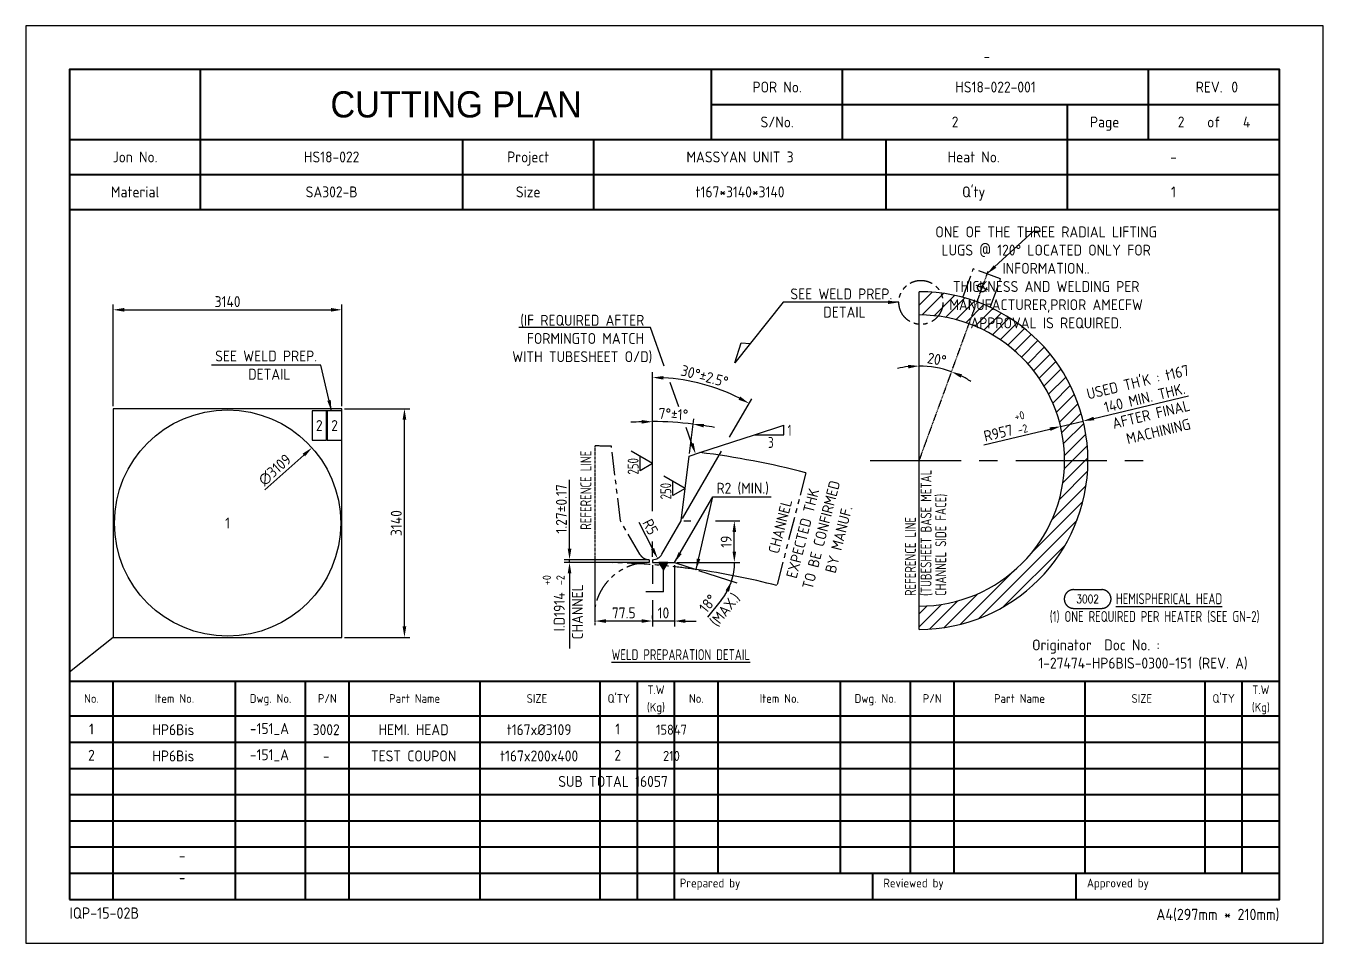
# Model space of a CAD drawing. Header units: millimetres. Extents: x -47360 to 661737, y -45870 to 354580.
# Drawn here: x 20000 to 37820, y 0 to 12600 of the extents above; entities that cross this region are included whole.
import ezdxf
from ezdxf.enums import TextEntityAlignment as Align

# ---------------------------------------------------------------- set-up
doc = ezdxf.new("R2010")
doc.units = ezdxf.units.MM
doc.header["$LTSCALE"] = 10
for name, pattern in [('CENTER', [2, 1.25, -0.25, 0.25, -0.25]), ('CONT', [1, 1, 0]), ('PHANTOM', [63.5, 31.75, -6.35, 6.35, -6.35, 6.35, -6.35])]:
    doc.linetypes.add(name, pattern=pattern)
for name, color, linetype in [('01_1  167xØ3109', 7, 'Continuous'), ('02_2  167x400x200', 7, 'Continuous'), ('11', 2, 'Continuous'), ('12', 1, 'CENTER'), ('12_Ejes principales', 1, 'CENTER'), ('13', 4, 'PHANTOM'), ('15', 7, 'Continuous'), ('GEN-ANN', 7, 'CONT'), ('N01_1  190x3290x3290', 3, 'Continuous'), ('N02_1  167x3140x3140', 3, 'Continuous'), ('T', 2, 'Continuous')]:
    doc.layers.add(name, color=color, linetype=linetype)
doc.layers.add('PAGE', color=9, linetype='Continuous', plot=False)
doc.layers.add('TITLE', color=15, linetype='Continuous', lineweight=40)
doc.styles.add('FRACTION', font='romans.shx', dxfattribs={"bigfont": 'FRACTION.shx'})
doc.styles.get("Standard").update_dxf_attribs({"font": 'isocp2.shx', "bigfont": 'whgtxt.shx'})
doc.dimstyles.new('ISO-25', dxfattribs={"dimscale": 60, "dimtxt": 2.5, "dimasz": 2.5, "dimexe": 1.25, "dimexo": 0.625, "dimtad": 1, "dimdec": 0, "dimdsep": 46, "dimtxsty": 'Standard', "dimcen": 2.5, "dimclrt": 2, "dimadec": 0, "dimazin": 0, "dimtfac": 1, "dimtdec": 0, "dimtmove": 0, "dimatfit": 3, "dimfxl": 1, "dimarcsym": 0})
doc.dimstyles.new('ISO-25 x0.1', dxfattribs={"dimscale": 60, "dimtxt": 2.5, "dimasz": 2.5, "dimexe": 1.25, "dimexo": 0.625, "dimtad": 1, "dimdec": 1, "dimlfac": 0.1, "dimdsep": 46, "dimtxsty": 'Standard', "dimcen": 2.5, "dimclrt": 2, "dimadec": 0, "dimazin": 0, "dimtfac": 1, "dimtdec": 1, "dimtmove": 0, "dimatfit": 3, "dimfxl": 1, "dimarcsym": 0})
doc.dimstyles.new('ISO-25 x0.5', dxfattribs={"dimscale": 60, "dimtxt": 2.5, "dimasz": 2.5, "dimexe": 1.25, "dimexo": 0.625, "dimtad": 1, "dimdec": 1, "dimlfac": 0.5, "dimdsep": 46, "dimtxsty": 'Standard', "dimcen": 2.5, "dimclrt": 2, "dimadec": 0, "dimazin": 0, "dimtfac": 1, "dimtdec": 1, "dimtmove": 0, "dimatfit": 3, "dimfxl": 1, "dimarcsym": 0})

# ---------------------------------------------------------------- blocks, each defined once
blk = doc.blocks.new('CP00')
at = {"layer": 'PAGE'}
blk.add_line((20, 70), (10, 62), dxfattribs=at)
blk.add_lwpolyline([(0, 0), (297, 0), (297, 210), (0, 210)], close=True, dxfattribs=at)
at = {"layer": 'TITLE'}
for p, q in [((40, 184), (40, 200)), ((157, 184), (157, 200)), ((10, 184), (287, 184)), ((10, 168), (287, 168)), ((10, 60), (287, 60)), ((148.5, 16), (287, 16))]:
    blk.add_line(p, q, dxfattribs=at)
at = {"layer": 'TITLE', "color": 8}
for p, q in [((187, 184), (187, 200)), ((257, 184), (257, 192)), ((40, 168), (40, 184)), ((130, 168), (130, 184)), ((238.5, 168), (238.5, 184)), ((10, 176), (287, 176)), ((20, 10), (20, 60)), ((48, 10), (48, 60)), ((64, 10), (64, 60)), ((74, 10), (74, 60)), ((104, 10), (104, 60)), ((131.5, 10), (131.5, 60)), ((140, 10), (140, 60)), ((158.5, 16), (158.5, 60)), ((186.5, 16), (186.5, 60)), ((202.5, 16), (202.5, 60)), ((212.5, 16), (212.5, 60)), ((242.5, 16), (242.5, 60)), ((270, 16), (270, 60)), ((278.5, 16), (278.5, 60)), ((10, 52), (287, 52)), ((10, 46), (287, 46)), ((10, 40), (287, 40)), ((10, 34), (287, 34)), ((10, 28), (287, 28)), ((10, 22), (287, 22)), ((10, 16), (148.5, 16)), ((193.8, 16), (193.8, 10)), ((240.4, 16), (240.4, 10))]:
    blk.add_line(p, q, dxfattribs=at)
at = {"layer": 'TITLE', "color": 9}
for p, q in [((257, 192), (257, 200)), ((157, 192), (287, 192)), ((238.5, 184), (238.5, 192)), ((100, 168), (100, 184)), ((197, 168), (197, 184)), ((148.5, 10), (148.5, 60))]:
    blk.add_line(p, q, dxfattribs=at)
at = {"layer": 'TITLE', "color": 15}
blk.add_lwpolyline([(10, 10), (287, 10), (287, 200), (10, 200)], close=True, dxfattribs=at)
at = {"layer": 'PAGE', "color": 2}
blk.add_attdef('ATT_NESTINGPLANNO', text='', height=2.5, dxfattribs=at).set_placement((220, 203), align=Align.MIDDLE_CENTER)
for tag, p in [('ATT_OWNERITEMNO', (35, 7.09)), ('ATT_PARTNAME', (35, 2.09))]:
    blk.add_attdef(tag, text='', height=2.5, dxfattribs=at).set_placement(p, align=Align.MIDDLE_LEFT)
at = {"layer": 'TITLE', "color": 2}
for s, height, p in [('POR No.', 2.5, (172, 196)), ('S/No.', 2.5, (172, 188)), ('Page', 2.5, (247, 188)), ('of', 2.5, (272, 188)), ('Jon No.', 2.5, (25, 180)), ('Project', 2.5, (115, 180)), ('Heat No.', 2.5, (217, 180)), ('-', 2.5, (262.75, 180)), ('Material', 2.5, (25, 172)), ('Size', 2.5, (115, 172)), ("Q'ty", 2.5, (217, 172)), ('No.', 2, (15, 56)), ('Item No.', 2, (34, 56)), ('Dwg. No.', 2, (56, 56)), ('P/N', 2, (69, 56)), ('Part Name', 2, (89, 56)), ('SIZE', 2, (117, 56)), ("Q'TY", 2, (135.75, 56)), ('T.W', 2, (144.25, 58)), ('No.', 2, (153.5, 56)), ('Item No.', 2, (172.5, 56)), ('Dwg. No.', 2, (194.5, 56)), ('P/N', 2, (207.5, 56)), ('Part Name', 2, (227.5, 56)), ('SIZE', 2, (255.5, 56)), ("Q'TY", 2, (274.25, 56)), ('T.W', 2, (282.75, 58)), ('(Kg)', 2, (144.25, 54)), ('(Kg)', 2, (282.75, 54))]:
    blk.add_text(s, height=height, dxfattribs=at).set_placement(p, align=Align.MIDDLE_CENTER)
blk.add_text('REV.', height=2.5, dxfattribs=at).set_placement((274, 196), align=Align.MIDDLE_RIGHT)
blk.add_text('0', height=2.5, dxfattribs=at).set_placement((276, 196), align=Align.MIDDLE_LEFT)
for s, height, p in [('Prepared by', 2, (149.73, 12.75)), ('Reviewed by', 2, (196.33, 12.75)), ('Approved by', 2, (242.93, 12.75)), ('IQP-15-02B', 2.594, (10, 5.57))]:
    blk.add_text(s, height=height, dxfattribs=at).set_placement(p)
blk.add_text('A4(297mm * 210mm)', height=2.5936, dxfattribs=at).set_placement((287, 5.26), align=Align.RIGHT)
at = {"layer": 'TITLE', "color": 3, "insert": (98.5, 192), "char_height": 6, "width": 59.896, "attachment_point": 5}
blk.add_mtext('{\\fHYHeadLine-Medium|b0|i0|c129|p18;CUTTING PLAN}', dxfattribs=at)
at = {"layer": 'TITLE', "color": 2}
for tag, height, p in [('ATT_PORNO', 2.5, (222, 196)), ('ATT_CUTTINGPLANNO', 2.5, (212.75, 188)), ('ATT_PAGENO', 2.5, (264.5, 188)), ('ATT_PAGESUBTOTAL', 2.5, (279.5, 188)), ('ATT_WONO', 2.5, (70, 180)), ('ATT_PROJECT', 2.5, (163.5, 180)), ('ATT_PORWEIGHT', 2, (278.5, 89)), ('ATT_NETWEIGHT', 2, (278.5, 83)), ('ATT_SAVEWEIGHT', 2, (278.5, 77)), ('ATT_SCRAPWEIGHT', 2, (278.5, 71)), ('ATT_CUTTING', 2, (278.5, 65))]:
    blk.add_attdef(tag, text='', height=height, dxfattribs=at).set_placement(p, align=Align.MIDDLE_CENTER)
at = {"layer": 'TITLE', "color": 3}
for tag, p in [('ATT_MATERIAL', (70, 172)), ('ATT_SIZE', (163.5, 172)), ('ATT_QTY', (262.75, 172))]:
    blk.add_attdef(tag, text='', height=2.5, dxfattribs=at).set_placement(p, align=Align.MIDDLE_CENTER)
blk = doc.blocks.new('*D14')
at = {"color": 0, "lineweight": -2, "transparency": 16777216}
for p, q in [((21200, 7377.5), (21200, 8775)), ((24340, 7377.5), (24340, 8775)), ((21350, 8700), (24190, 8700))]:
    blk.add_line(p, q, dxfattribs=at)
at = {"color": 0, "transparency": 16777216}
for points in [[(21350, 8725), (21350, 8675), (21200, 8700)], [(24190, 8725), (24190, 8675), (24340, 8700)]]:
    blk.add_solid(points, dxfattribs=at)
at = {"layer": 'Defpoints', "color": 0, "transparency": 16777216}
for p in [(24340, 8700), (21200, 7340), (24340, 7340)]:
    blk.add_point(p, dxfattribs=at)
at = {"color": 2, "transparency": 16777216, "insert": (22770, 8812.5), "char_height": 150, "attachment_point": 5}
blk.add_mtext('3140', dxfattribs=at)
blk = doc.blocks.new('*D15')
at = {"color": 0, "lineweight": -2, "transparency": 16777216}
for p, q in [((24377.5, 7340), (25275, 7340)), ((25200, 4350), (25200, 7190)), ((24377.5, 4200), (25275, 4200))]:
    blk.add_line(p, q, dxfattribs=at)
at = {"color": 0, "transparency": 16777216}
for points in [[(25175, 7190), (25225, 7190), (25200, 7340)], [(25175, 4350), (25225, 4350), (25200, 4200)]]:
    blk.add_solid(points, dxfattribs=at)
at = {"layer": 'Defpoints', "color": 0, "transparency": 16777216}
for p in [(24340, 7340), (25200, 7340), (24340, 4200)]:
    blk.add_point(p, dxfattribs=at)
at = {"color": 2, "transparency": 16777216, "insert": (25087.5, 5770), "char_height": 150, "attachment_point": 5, "rotation": 90}
blk.add_mtext('3140', dxfattribs=at)
blk = doc.blocks.new('*D16')
at = {"color": 0, "lineweight": -2, "transparency": 16777216}
blk.add_line((23284, 6229), (23818, 6705), dxfattribs=at)
at = {"color": 0, "transparency": 16777216}
blk.add_solid([(23801, 6724), (23835, 6687), (23930, 6805)], dxfattribs=at)
at = {"layer": 'Defpoints', "color": 0, "transparency": 16777216}
for p in [(23930, 6805), (21610, 4735)]:
    blk.add_point(p, dxfattribs=at)
at = {"color": 2, "transparency": 16777216, "insert": (23420, 6501), "char_height": 150, "attachment_point": 5, "rotation": 41.7481}
blk.add_mtext('∅3109', dxfattribs=at)
blk = doc.blocks.new('$PNBR')
at = {"layer": 'GEN-ANN', "color": 7, "linetype": 'CONT'}
for p, q in [((0.125, 0.125), (0.5, 0.125)), ((0.125, -0.125), (0.5, -0.125))]:
    blk.add_line(p, q, dxfattribs=at)
for centre, start, end in [((0.125, 0), 90, 270), ((0.5, 0), 270, 90)]:
    blk.add_arc(centre, 0.125, start, end, dxfattribs=at)
at = {"layer": 'GEN-ANN', "color": 7, "linetype": 'CONT', "style": 'FRACTION'}
blk.add_attdef('PNB', text='', height=0.0938, dxfattribs=at).set_placement((0.313, -0.046), align=Align.CENTER)
blk = doc.blocks.new('*D17')
at = {"color": 0, "lineweight": -2, "transparency": 16777216}
for start, end in [(96.6219, 103.2437), (70.0002, 90), (56.7565, 63.3783)]:
    blk.add_arc((32270, 6629), 1299, start, end, dxfattribs=at)
at = {"color": 0, "transparency": 16777216}
for points in [[(32118, 7944), (32121, 7894), (32270, 7928)], [(32842, 7767), (32861, 7813), (32714, 7850)]]:
    blk.add_solid(points, dxfattribs=at)
at = {"layer": 'Defpoints', "color": 0, "transparency": 16777216}
for p in [(33214, 9225), (32270, 8949), (32569, 7893), (32270, 6629), (32270, 4309)]:
    blk.add_point(p, dxfattribs=at)
at = {"color": 2, "transparency": 16777216, "insert": (32515, 8019), "char_height": 150, "attachment_point": 5, "rotation": 350.0001}
blk.add_mtext('20°', dxfattribs=at)
blk = doc.blocks.new('*D18')
at = {"color": 0, "lineweight": -2, "transparency": 16777216}
blk.add_line((33158, 6843), (34068, 7062), dxfattribs=at)
at = {"color": 0, "transparency": 16777216}
blk.add_solid([(34062, 7086), (34074, 7037), (34214, 7097)], dxfattribs=at)
at = {"layer": 'Defpoints', "color": 0, "transparency": 16777216}
for p in [(34214, 7097), (32270, 6629)]:
    blk.add_point(p, dxfattribs=at)
at = {"color": 2, "transparency": 16777216, "insert": (33358, 7007), "char_height": 150, "attachment_point": 5, "rotation": 13.5163}
blk.add_mtext('R957', dxfattribs=at)
blk = doc.blocks.new('*D19')
at = {"color": 0, "lineweight": -2, "transparency": 16777216}
for p, q in [((27468, 5417), (27468, 6362)), ((28526, 5267), (27393, 5267)), ((28526, 5229), (27393, 5229)), ((27468, 5229), (27468, 5267)), ((27468, 5079), (27468, 4929))]:
    blk.add_line(p, q, dxfattribs=at)
at = {"color": 0, "transparency": 16777216}
for points in [[(27443, 5417), (27493, 5417), (27468, 5267)], [(27443, 5079), (27493, 5079), (27468, 5229)]]:
    blk.add_solid(points, dxfattribs=at)
at = {"layer": 'Defpoints', "color": 0, "transparency": 16777216}
for p in [(27468, 5267), (28563, 5267), (28563, 5229)]:
    blk.add_point(p, dxfattribs=at)
at = {"color": 2, "transparency": 16777216, "insert": (27356, 5965), "char_height": 150, "attachment_point": 5, "rotation": 90}
blk.add_mtext('{\\A1;1.27%%P0.17}', dxfattribs=at)
blk = doc.blocks.new('*D20')
at = {"color": 0, "lineweight": -2, "transparency": 16777216}
for p, q in [((29039, 5799), (29133, 5799)), ((29474, 5799), (29807, 5799)), ((29732, 5379), (29732, 5649)), ((28943, 5229), (29117, 5229)), ((29342, 5229), (29807, 5229))]:
    blk.add_line(p, q, dxfattribs=at)
at = {"color": 0, "transparency": 16777216}
for points in [[(29707, 5649), (29757, 5649), (29732, 5799)], [(29707, 5379), (29757, 5379), (29732, 5229)]]:
    blk.add_solid(points, dxfattribs=at)
at = {"layer": 'Defpoints', "color": 0, "transparency": 16777216}
for p in [(29002, 5799), (29732, 5799), (28905, 5229)]:
    blk.add_point(p, dxfattribs=at)
at = {"color": 2, "transparency": 16777216, "insert": (29620, 5514), "char_height": 150, "attachment_point": 5, "rotation": 90}
blk.add_mtext('19', dxfattribs=at)
blk = doc.blocks.new('*D21')
at = {"color": 0, "lineweight": -2, "transparency": 16777216}
for p, q in [((28608, 5192), (28608, 4936)), ((28908, 5192), (28908, 4349)), ((28608, 4711), (28608, 4349)), ((28458, 4424), (28308, 4424)), ((28908, 4424), (28608, 4424)), ((29058, 4424), (29208, 4424))]:
    blk.add_line(p, q, dxfattribs=at)
at = {"color": 0, "transparency": 16777216}
for points in [[(28458, 4449), (28458, 4399), (28608, 4424)], [(29058, 4449), (29058, 4399), (28908, 4424)]]:
    blk.add_solid(points, dxfattribs=at)
at = {"layer": 'Defpoints', "color": 0, "transparency": 16777216}
for p in [(28608, 5229), (28908, 5229), (28608, 4424)]:
    blk.add_point(p, dxfattribs=at)
at = {"color": 2, "transparency": 16777216, "insert": (28758, 4536), "char_height": 150, "attachment_point": 5}
blk.add_mtext('10', dxfattribs=at)
blk = doc.blocks.new('*D22')
at = {"color": 0, "lineweight": -2, "transparency": 16777216}
for p, q in [((28608, 5934), (28608, 7238)), ((29116, 6728), (29174, 7204)), ((28608, 5305), (28608, 5516))]:
    blk.add_line(p, q, dxfattribs=at)
for start, end in [(91.8804, 93.7609), (83, 90), (79.2391, 81.1196)]:
    blk.add_arc((28608, 2593), 4571, start, end, dxfattribs=at)
at = {"color": 0, "transparency": 16777216}
for points in [[(28458, 7186), (28459, 7136), (28608, 7163)], [(29310, 7084), (29317, 7133), (29165, 7129)]]:
    blk.add_solid(points, dxfattribs=at)
at = {"layer": 'Defpoints', "color": 0, "transparency": 16777216}
for p in [(28980, 7148), (29111, 6691), (29002, 5799), (28608, 5267), (28608, 5229)]:
    blk.add_point(p, dxfattribs=at)
at = {"color": 2, "transparency": 16777216, "insert": (28894, 7267), "char_height": 150, "attachment_point": 5, "rotation": 356.5}
blk.add_mtext('7°%%P1%%D', dxfattribs=at)
blk = doc.blocks.new('*D23')
at = {"color": 0, "lineweight": -2, "transparency": 16777216}
for p, q in [((28608, 5934), (28608, 7845)), ((29667, 6951), (29972, 7479)), ((29021, 5832), (29554, 6756)), ((28608, 5305), (28608, 5516))]:
    blk.add_line(p, q, dxfattribs=at)
blk.add_arc((28608, 5117), 2653, 63.2405, 86.7595, dxfattribs=at)
at = {"color": 0, "transparency": 16777216}
for points in [[(28758, 7741), (28759, 7790), (28608, 7770)], [(29814, 7508), (29791, 7464), (29935, 7414)]]:
    blk.add_solid(points, dxfattribs=at)
at = {"layer": 'Defpoints', "color": 0, "transparency": 16777216}
for p in [(29516, 7610), (29002, 5799), (28608, 5267), (28608, 5229), (28738, 5342)]:
    blk.add_point(p, dxfattribs=at)
at = {"color": 2, "transparency": 16777216, "insert": (29324, 7788), "char_height": 150, "attachment_point": 5, "rotation": 345}
blk.add_mtext('30°%%P2.5%%D', dxfattribs=at)
blk = doc.blocks.new('*D24')
at = {"color": 0, "lineweight": -2, "transparency": 16777216}
blk.add_line((28418, 5782), (28608, 5417), dxfattribs=at)
at = {"color": 0, "transparency": 16777216}
blk.add_solid([(28630, 5429), (28586, 5406), (28678, 5284)], dxfattribs=at)
at = {"layer": 'Defpoints', "color": 0, "transparency": 16777216}
for p in [(28608, 5417), (28678, 5284)]:
    blk.add_point(p, dxfattribs=at)
at = {"color": 2, "transparency": 16777216, "insert": (28578, 5718), "char_height": 150, "attachment_point": 5, "rotation": 297.6019}
blk.add_mtext('R5', dxfattribs=at)
blk = doc.blocks.new('*D294')
at = {"color": 0, "lineweight": -2, "transparency": 16777216}
for p, q in [((27818, 4461), (27818, 4499)), ((28608, 4461), (28608, 4499)), ((28458, 4424), (27968, 4424))]:
    blk.add_line(p, q, dxfattribs=at)
at = {"color": 0, "transparency": 16777216}
for points in [[(27968, 4449), (27968, 4399), (27818, 4424)], [(28458, 4449), (28458, 4399), (28608, 4424)]]:
    blk.add_solid(points, dxfattribs=at)
at = {"layer": 'Defpoints', "color": 0, "transparency": 16777216}
for p in [(27818, 4424), (27818, 4424), (28608, 4424)]:
    blk.add_point(p, dxfattribs=at)
at = {"color": 2, "transparency": 16777216, "insert": (28213, 4536), "char_height": 150, "attachment_point": 5}
blk.add_mtext('77.5', dxfattribs=at)

msp = doc.modelspace()

# ---------------------------------------------------------------- hatches: boundary and pattern name
at = {"layer": '15', "linetype": 'Continuous'}
h = msp.add_hatch(dxfattribs=at)
h.set_pattern_fill('ANSI31', color=256, scale=1000, style=0)
h.set_pattern_definition([(45, (30205, 689.25), (-88.3883, 88.3883), [])])
h.paths.add_polyline_path([(34589.55, 6629.25), (34269.55, 6629.25, -0.41421356), (32269.55, 4629.25), (32269.55, 4309.25, 0.41421356)])
h.paths.add_polyline_path([(33063.03, 8809.34), (32953.58, 8508.64, -0.31529968), (34269.55, 6629.25), (34589.55, 6629.25, 0.31529968)])
h.paths.add_polyline_path([(33063.03, 8809.34, 0.05496232), (32569, 8929.85, -0.10966948), (32597.4, 8801.92, -0.17129155), (32530.42, 8612.16, -0.05461688), (32953.58, 8508.64)])
h.paths.add_polyline_path([(32569, 8929.85, 0.03236988), (32269.55, 8949.25), (32269.55, 8629.25, -0.03271465), (32530.42, 8612.16, 0.17129155), (32597.4, 8801.92, 0.10966948)])
h.paths.add_polyline_path([(32451.23, 8022.47), (32575.32, 8000.59), (32559.69, 7911.96), (32435.61, 7933.84)], flags=9)
h.paths.add_polyline_path([(34504.18, 7651.25), (35008.37, 7856.26), (35042.28, 7772.89), (34538.08, 7567.87)], flags=9)
h.paths.add_polyline_path([(32839.79, 6974.47), (33595.96, 7281.94), (33629.86, 7198.57), (32873.69, 6891.1)], flags=9)
at = {"layer": '15'}
h = msp.add_hatch(color=256, dxfattribs=at)
h.paths.add_polyline_path([(28758.28, 5121.84), (28758.28, 5229.08), (28696.36, 5229.08)])
h.paths.add_polyline_path([(28758.28, 5121.84), (28758.28, 5229.08), (28820.19, 5229.08)])

# ---------------------------------------------------------------- linework, layer by layer
for p, q in [((29738.74, 7971.63), (29827.54, 8245.32)), ((29827.54, 8245.32), (29951.79, 8237.68)), ((34671.14, 7206.55), (35969.89, 7518.74)), ((34214.15, 7096.7), (34525.29, 7171.49)), ((28945.78, 5229.08), (29809.72, 5229.08)), ((29241.78, 5120.71), (29765.6, 4950.51)), ((27468.48, 4929.08), (27468.48, 4048.6)), ((29551.32, 4709.94), (29362.88, 4476.51))]:
    msp.add_line(p, q)
at = {"elevation": 0}
for points in [[(28770.04, 7924.41), (28580.47, 8455.59), (26771.82, 8455.59)], [(28969.06, 7366.75), (28849.26, 7702.45)], [(29149.56, 6860.99), (29069.58, 7085.12)]]:
    msp.add_lwpolyline(points, dxfattribs=at)
for start, end in [(342, 360), (321.085767, 342), (321.17303, 331.586515)]:
    msp.add_arc((28908.28, 5229.08), 826.45, start, end)
for points in [[(34665.29, 7230.85), (34676.98, 7182.24), (34525.29, 7171.49)], [(29173.11, 6869.4), (29199.98, 6719.72), (29126.02, 6852.59)], [(29612.19, 4845.68), (29658.14, 4825.97), (29694.27, 4973.69)]]:
    msp.add_solid(points)
at = {"layer": '01_1  167xØ3109'}
msp.add_circle((22770, 5770), 1554.5, dxfattribs=at)
at = {"layer": '02_2  167x400x200'}
for points in [[(24130, 7310), (23930, 7310), (23930, 6910), (24130, 6910)], [(24340, 7310), (24140, 7310), (24140, 6910), (24340, 6910)]]:
    msp.add_lwpolyline(points, close=True, dxfattribs=at)
at = {"layer": '11', "color": 3}
for p, q in [((32269.55, 4309.25), (32269.55, 8949.25)), ((28608.28, 5267.18), (28608.28, 5229.08)), ((28608.28, 5229.08), (28908.28, 5229.08)), ((28908.28, 5229.08), (29206.11, 5132.3))]:
    msp.add_line(p, q, dxfattribs=at)
at = {"layer": '11', "ltscale": 50}
msp.add_line((28608.28, 5267.18), (28608.28, 5229.08), dxfattribs=at)
at = {"layer": '11', "color": 3, "elevation": 0}
msp.add_lwpolyline([(28738.18, 5342.17), (29001.97, 5799.08), (29111.48, 6690.96), (29259.8, 6739.16)], dxfattribs=at)
at = {"layer": '11', "color": 3}
for centre, radius, start, end in [((32269.55, 6629.25), 2320, 270, 90), ((32269.55, 6629.25), 2000, 270, 90), ((27818.28, -4770.92), 11600, 75.534445, 82.86142), ((28608.28, 5417.17), 150, 270, 330), ((28905.11, 5209.08), 20, 72, 90), ((29210.62, 5151.87), 20, 252, 262.012505), ((27818.28, -4770.92), 10000, 75.534445, 82.022538)]:
    msp.add_arc(centre, radius, start, end, dxfattribs=at)
at = {"layer": '12'}
for p, q in [((33214.49, 9225.5), (32269.55, 6629.25)), ((33216.18, 8975.69), (33054.14, 9034.69)), ((33106.22, 8928.05), (33164.27, 9087.49))]:
    msp.add_line(p, q, dxfattribs=at)
at = {"layer": '12', "ltscale": 3}
msp.add_line((27818.28, 4368.09), (27818.28, 6829.08), dxfattribs=at)
at = {"layer": '12', "ltscale": 2}
msp.add_line((27818.28, 4543.5), (27818.28, 5229.08), dxfattribs=at)
at = {"layer": '12_Ejes principales', "ltscale": 100}
msp.add_line((31597.4, 6629.25), (35367.98, 6629.25), dxfattribs=at)
at = {"layer": '13'}
for p, q in [((32872.11, 8869.64), (33014.9, 9261.82)), ((33390.76, 9124.97), (33014.9, 9261.82)), ((33247.99, 8732.83), (33390.76, 9124.97)), ((30715.93, 6461.33), (30316.25, 4912.06))]:
    msp.add_line(p, q, dxfattribs=at)
at = {"layer": '13', "elevation": 0}
for points in [[(28433.37, 5342.17), (28169.58, 5799.08), (28043.38, 6826.89)], [(28563.28, 5267.18), (28563.28, 5229.08), (28563.28, 5229.08), (28563.28, 5229.08)]]:
    msp.add_lwpolyline(points, dxfattribs=at)
at = {"layer": '13'}
for centre, radius in [((32295.09, 8801.92), 302.31), ((33134.41, 9005.46), 60)]:
    msp.add_circle(centre, radius, dxfattribs=at)
for centre, radius, start, end in [((27818.28, -4770.92), 11600, 88.888067, 90), ((28563.28, 4469.08), 760, 90, 168.597676), ((27818.28, -4770.92), 10000, 82.022538, 90), ((28563.28, 5417.17), 150, 210, 270)]:
    msp.add_arc(centre, radius, start, end, dxfattribs=at)
at = {"layer": '15'}
for p, q in [((29259.8, 6739.16), (30009.27, 6982.68)), ((30009.27, 6982.68), (30412.47, 7117.08)), ((30009.27, 6982.68), (30412.47, 6982.68)), ((30412.47, 6982.68), (30412.47, 7117.08)), ((28608.28, 6586.33), (28313.08, 6756.76)), ((28439.47, 6488.87), (28439.47, 6683.79)), ((28608.28, 6586.33), (28439.47, 6488.87)), ((29056.72, 6245.02), (28761.53, 6415.45)), ((28887.92, 6147.56), (28887.92, 6342.48)), ((29056.72, 6245.02), (28887.92, 6147.56)), ((28758.28, 4823.69), (28758.28, 5229.08)), ((28758.28, 4823.69), (28514.09, 4823.69))]:
    msp.add_line(p, q, dxfattribs=at)
at = {"layer": '15', "elevation": 0}
msp.add_lwpolyline([(28696.36, 5229.08), (28758.28, 5121.84), (28820.19, 5229.08)], close=True, dxfattribs=at)
at = {"layer": 'N01_1  190x3290x3290'}
msp.add_line((24340, 7310), (23940, 7310), dxfattribs=at)
at = {"layer": 'N02_1  167x3140x3140'}
msp.add_lwpolyline([(21200, 7340), (21200, 4200), (24340, 4200), (24340, 7340)], close=True, dxfattribs=at)

# ---------------------------------------------------------------- block references
ref = msp.add_blockref('CP00', (20000, 0), dxfattribs=dict(xscale=60, yscale=60, zscale=60))
ref.add_attrib('ATT_WONO', 'HS18-022', dxfattribs={"layer": 'TITLE', "color": 2, "height": 150}).set_placement((24200, 10800), align=Align.MIDDLE_CENTER)
ref.add_attrib('ATT_PROJECT', 'MASSYAN UNIT 3', dxfattribs={"layer": 'TITLE', "color": 2, "height": 150}).set_placement((29810, 10800), align=Align.MIDDLE_CENTER)
ref.add_attrib('ATT_PORNO', 'HS18-022-001', dxfattribs={"layer": 'TITLE', "color": 2, "height": 150}).set_placement((33320, 11760), align=Align.MIDDLE_CENTER)
ref.add_attrib('ATT_OWNERITEMNO', '-', dxfattribs={"layer": 'PAGE', "color": 2, "height": 150}).set_placement((22100, 1200), align=Align.MIDDLE_LEFT)
ref.add_attrib('ATT_PARTNAME', '-', dxfattribs={"layer": 'PAGE', "color": 2, "height": 150}).set_placement((22100, 900), align=Align.MIDDLE_LEFT)
ref.add_attrib('ATT_MATERIAL', 'SA302-B', dxfattribs={"layer": 'TITLE', "color": 3, "height": 150}).set_placement((24200, 10320), align=Align.MIDDLE_CENTER)
ref.add_attrib('ATT_SIZE', 't167*3140*3140', dxfattribs={"layer": 'TITLE', "color": 3, "height": 150}).set_placement((29810, 10320), align=Align.MIDDLE_CENTER)
ref.add_attrib('ATT_QTY', '1', dxfattribs={"layer": 'TITLE', "color": 3, "height": 150}).set_placement((35765, 10320), align=Align.MIDDLE_CENTER)
ref.add_attrib('ATT_NESTINGPLANNO', '-', dxfattribs={"layer": 'PAGE', "color": 2, "height": 150}).set_placement((33200, 12180), align=Align.MIDDLE_CENTER)
ref.add_attrib('ATT_CUTTINGPLANNO', '2', dxfattribs={"layer": 'TITLE', "color": 2, "height": 150}).set_placement((32765, 11280), align=Align.MIDDLE_CENTER)
ref.add_attrib('ATT_PAGENO', '2', dxfattribs={"layer": 'TITLE', "color": 2, "height": 150}).set_placement((35870, 11280), align=Align.MIDDLE_CENTER)
ref.add_attrib('ATT_PAGESUBTOTAL', '4', dxfattribs={"layer": 'TITLE', "color": 2, "height": 150}).set_placement((36770, 11280), align=Align.MIDDLE_CENTER)
at = {"layer": 'T'}
ref = msp.add_blockref('$PNBR', (34264.42, 4727.18, -66525511.58), dxfattribs=dict(at, xscale=1028.892542170222, yscale=1028.892542170219, zscale=1028.892542170222))
ref.add_attrib('PNB', '3002', dxfattribs={"layer": '11', "color": 2, "linetype": 'CONT', "height": 112.489, "style": 'FRACTION', "width": 0.8}).set_placement((34585.95, 4670.17, -66525511.58), align=Align.CENTER)

# ---------------------------------------------------------------- texts
at = {"color": 2, "width": 0.8}
for s, p in [('3', (30196.19, 6803.02)), ('1', (30463.31, 6970.28))]:
    msp.add_text(s, height=150, dxfattribs=at).set_placement(p)
for s, p in [('REFERENCE LINE', (27767.58, 5678.54)), ('250', (28416.89, 6436.96)), ('(TUBESHEET BASE METAL', (32441.03, 4768.21)), ('250', (28865.34, 6095.65)), ('CHANNEL SIDE FACE)', (32642.74, 4768.21)), ('REFERENCE LINE', (32226.09, 4768.21))]:
    msp.add_text(s, height=150, rotation=90, dxfattribs=at).set_placement(p)
at = {"color": 2, "char_height": 150, "attachment_point": 5}
for s, insert in [('ONE OF THE THREE RADIAL LIFTING\\PLUGS @ 120° LOCATED ONLY FOR\\PINFORMATION..\\PTHICKNESS AND WELDING PER\\PMANUFACTURER,PRIOR AMECFW\\PAPPROVAL IS REQUIRED.', (34015.66, 9144.94)), ('SEE WELD PREP.\\P DETAIL', (31202.44, 8793.17)), ('(IF REQUIRED AFTER\\P FORMINGTO MATCH \\PWITH TUBESHEET O/D)', (27642.95, 8298.84)), ('SEE WELD PREP.\\P DETAIL', (23300, 7940)), ('R2 (MIN.)', (29846.75, 6241.99))]:
    msp.add_mtext(s, dxfattribs=dict(at, insert=insert))
at = {"color": 2, "attachment_point": 5}
for s, insert, char_height, rotation in [("\\A1;USED TH'K : t167", (35275.37, 7707.35), 150, 13.516315), ('\\A1;140 MIN. THK.', (35367.14, 7489.56), 150, 13.516315), ('\\A1;+0\\P-2', (33671.47, 7152.86), 112.5, 13.516315), ('AFTER FINAL\\P MACHINING', (35486.13, 7141.2), 150, 13.516315), ('EXPECTED THK\\P TO BE CONFIRMED\\P BY MANUF.', (30913.93, 5566.89), 150, 75.534445), ('CHANNEL', (30362.34, 5726.36), 150, 75.534445), ('\\A1;+0\\P-2', (27249.5, 4986.22), 112.5, 90), ('I.D1914\\PCHANNEL', (27451.73, 4550.07), 150, 90), ('(MAX.)', (29608.37, 4575.18), 150, 51.085767), ('18°', (29369.57, 4663.89), 150, 51.085767)]:
    msp.add_mtext(s, dxfattribs=dict(at, insert=insert, char_height=char_height, rotation=rotation))
at = {"layer": 'T', "width": 0.8}
for s, p in [('%%UHEMISPHERICAL HEAD', (34973.9, 4655.47, 66525511.58)), ('%%UWELD PREPARATION DETAIL', (28046.01, 3887.59))]:
    msp.add_text(s, height=150, dxfattribs=at).set_placement(p)
msp.add_text('(1) ONE REQUIRED PER HEATER (SEE GN-2)', height=150, dxfattribs=at).set_placement((35506.07, 4486.58, 66525511.58), align=Align.MIDDLE_CENTER)
at = {"layer": 'T', "color": 2, "char_height": 150, "attachment_point": 5}
for s, insert in [('2', (24030, 7110)), ('2', (24240, 7110)), ('1', (22770, 5770)), ('1', (20900, 2940)), ('HP6Bis', (22025, 2931)), ('-151_A', (23345, 2940)), ('3002', (24125, 2931)), ('HEMI. HEAD', (25325, 2931)), ('t167x%%C3109', (27050, 2931)), ('1', (28130, 2940)), ('{\\H0.91667x;\\C256;15847}', (28868.04, 2931)), ('2', (20900, 2580)), ('HP6Bis', (22025, 2571)), ('-151_A', (23345, 2580)), ('-', (24125, 2571)), ('TEST COUPON', (25325, 2571)), ('t167x200x400', (27050, 2571)), ('2', (28130, 2580)), ('{\\H0.91667x;\\C256;210}', (28868.04, 2571))]:
    msp.add_mtext(s, dxfattribs=dict(at, insert=insert))
at = {"layer": 'T', "insert": (33822.97, 4171.2), "char_height": 150, "width": 3165.0138, "attachment_point": 1}
msp.add_mtext('Originator  Doc No. : \\P 1-27474-HP6BIS-0300-151 (REV. A)', dxfattribs=at)
at = {"layer": 'T', "color": 3, "insert": (28066.15, 2220), "char_height": 150, "attachment_point": 5}
msp.add_mtext('SUB TOTAL 16057', dxfattribs=at)

# ---------------------------------------------------------------- dimensions: what is measured, and where the dimension line sits
dim = msp.add_angular_dim_2l(base=(32569.02, 7892.85), line1=((33214.49, 9225.5), (32269.55, 6629.25)), line2=((32269.55, 4309.25), (32269.55, 8949.25)), dimstyle='ISO-25')
dim.commit()
dim.dimension.update_dxf_attribs({"geometry": '*D17', "text_midpoint": (32514.58, 8018.93)})
dim = msp.add_linear_dim(base=(24340, 8700), p1=(21200, 7340), p2=(24340, 7340), dimstyle='ISO-25')
dim.commit()
dim.dimension.update_dxf_attribs({"geometry": '*D14', "text_midpoint": (22770, 8812.5)})
for base, line1, text, picture, middle in [((29515.5, 7609.77), ((28738.18, 5342.17), (29001.97, 5799.08)), '<>%%P2.5%%D', '*D23', (29323.93, 7788.04)), ((28980.13, 7148.14), ((29001.97, 5799.08), (29111.48, 6690.96)), '<>%%P1%%D', '*D22', (28894.17, 7267.06))]:
    dim = msp.add_angular_dim_2l(base=base, line1=line1, line2=((28608.28, 5267.18), (28608.28, 5229.08)), text=text, dimstyle='ISO-25 x0.1')
    dim.commit()
    dim.dimension.update_dxf_attribs({"geometry": picture, "text_midpoint": middle})
dim = msp.add_linear_dim(base=(25200, 7340), p1=(24340, 4200), p2=(24340, 7340), angle=90, dimstyle='ISO-25')
dim.commit()
dim.dimension.update_dxf_attribs({"geometry": '*D15', "text_midpoint": (25087.5, 5770)})
for center, mpoint, text, dimstyle, picture, middle in [((32269.55, 6629.25), (34214.15, 7096.7), 'R957', 'ISO-25 x0.5', '*D18', (33383.9, 6897.12)), ((28608.28, 5417.17), (28677.77, 5284.25), 'R5', 'ISO-25 x0.1', '*D24', (28478.26, 5665.85))]:
    dim = msp.add_radius_dim(center=center, mpoint=mpoint, text=text, dimstyle=dimstyle)
    dim.commit()
    dim.dimension.update_dxf_attribs({"geometry": picture, "text_midpoint": middle, "dimtype": 164})
dim = msp.add_diameter_dim_2p(p1=(21610.22, 4734.93), p2=(23929.78, 6805.07), dimstyle='ISO-25')
dim.commit()
dim.dimension.update_dxf_attribs({"geometry": '*D16', "text_midpoint": (23494.91, 6416.97), "dimtype": 163})
dim = msp.add_linear_dim(base=(27468.48, 5267.18), p1=(28563.28, 5229.08), p2=(28563.28, 5267.18), angle=90, text='{\\A1;1.27%%P0.17}', dimstyle='ISO-25 x0.1')
dim.commit()
dim.dimension.update_dxf_attribs({"geometry": '*D19', "text_midpoint": (27468.48, 5964.68), "dimtype": 160})
dim = msp.add_linear_dim(base=(29732.31, 5799.08), p1=(28905.11, 5229.08), p2=(29001.97, 5799.08), angle=90, text='19', dimstyle='ISO-25 x0.1')
dim.commit()
dim.dimension.update_dxf_attribs({"geometry": '*D20', "text_midpoint": (29619.81, 5514.08)})
for base, p1, p2, text, picture, middle in [((28608.28, 4423.87), (28908.28, 5229.08), (28608.28, 5229.08), '10', '*D21', (28758.28, 4536.37)), ((27818.28, 4423.87), (28608.28, 4423.87), (27818.28, 4423.87), '77.5', '*D294', (28213.28, 4536.37))]:
    dim = msp.add_linear_dim(base=base, p1=p1, p2=p2, text=text, dimstyle='ISO-25 x0.1')
    dim.commit()
    dim.dimension.update_dxf_attribs({"geometry": picture, "text_midpoint": middle})

# ---------------------------------------------------------------- leaders
for points, dimstyle in [([(33202.83, 9193.39), (33843.29, 9780.76), (33939.37, 9780.76)], 'ISO-25 x0.5'), ([(31992.78, 8803.45), (30404.87, 8803.45), (29738.74, 7971.63)], 'ISO-25 x0.1'), ([(24197.72, 7310), (24050, 7940), (22550, 7940)], 'ISO-25'), ([(28911.29, 5228.1), (29438.78, 6129.49), (30236.59, 6129.49)], 'ISO-25 x0.1'), ([(29206.94, 5132.21), (29438.78, 6129.49)], 'ISO-25 x0.1')]:
    msp.add_leader(points, dimstyle=dimstyle, override={"dimgap": 0.625, "dimtad": 0})

doc.saveas('drawing.dxf')
